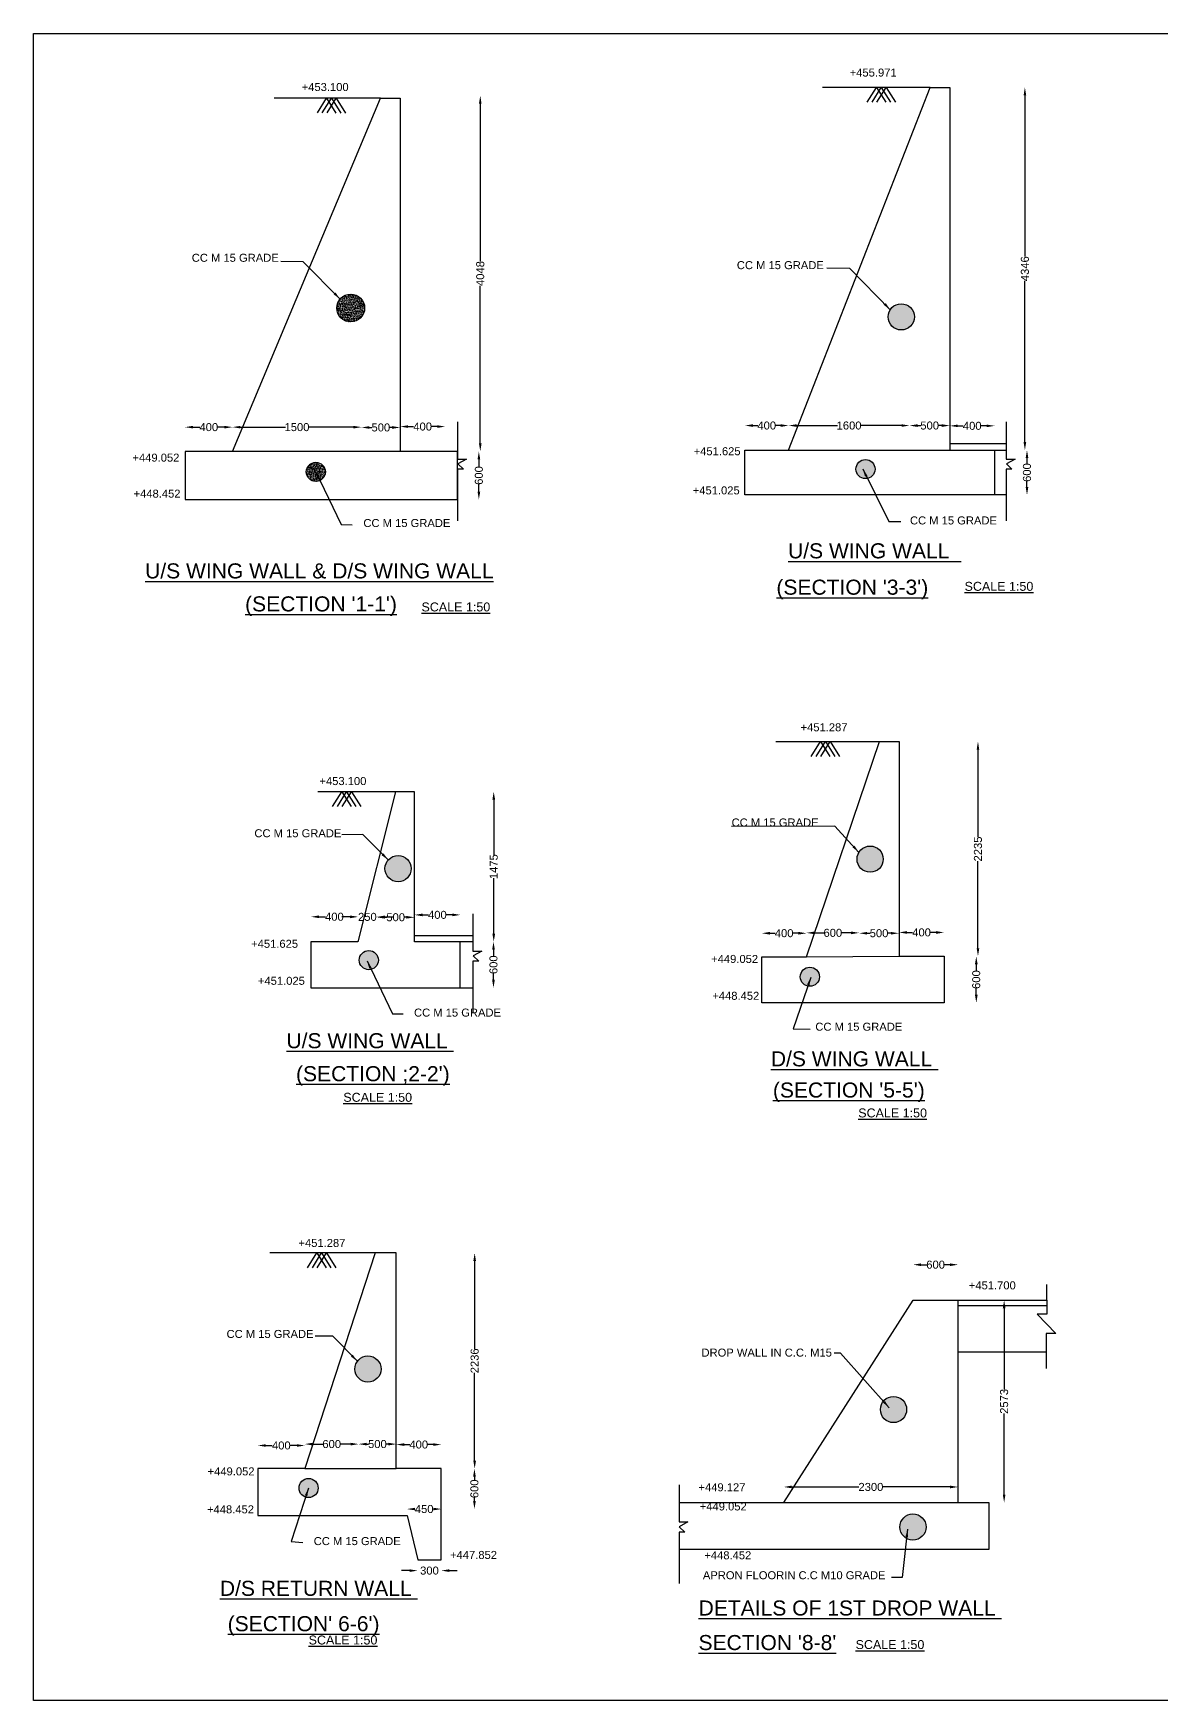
# Model space of a CAD drawing. Header units: millimetres. Extents: x 2127472 to 2247473, y 45588589 to 45692451.
# Drawn here: x 2127472 to 2151439, y 45591304 to 45626723 of the extents above; entities that cross this region are included whole.
import ezdxf

# ---------------------------------------------------------------- set-up
doc = ezdxf.new("R2010")
doc.units = ezdxf.units.MM
doc.header["$MEASUREMENT"] = 0
doc.header["$PDMODE"] = 32
doc.header["$PDSIZE"] = 300
for name, color, linetype in [('DIMENSIONS', 7, 'Continuous'), ('DRAWING', 2, 'Continuous'), ('TEXT', 7, 'Continuous')]:
    doc.layers.add(name, color=color, linetype=linetype)
doc.styles.get("Standard").update_dxf_attribs({"font": 'arial.ttf', "height": 170})
doc.dimstyles.get("Standard").update_dxf_attribs({"dimtxt": 170, "dimasz": 170, "dimexe": 0.18, "dimexo": 0.0625, "dimgap": 0.09, "dimtad": 0, "dimdec": 0, "dimzin": 0, "dimdsep": 46, "dimtxsty": 'Standard', "dimcen": 0.09, "dimse1": 1, "dimse2": 1, "dimadec": 0, "dimazin": 0, "dimtfac": 1, "dimtdec": 0, "dimtofl": 0, "dimtmove": 0, "dimatfit": 3, "dimfxl": 1, "dimtolj": 1, "dimtzin": 0, "dimarcsym": 0})
pattern_1 = [(50, (0, 0), (35.86300913, -3.13760675), [3.75, -41.25]), (355, (0, 0), (-6.93756668, 37.609606685), [3, -33]), (100.4514, (2.99, -0.26), (28.925469086, 34.471977103), [3.1870095, -35.0571056]), (46.1842, (0, 10), (53.36205243, -8.275950716), [5.625, -61.875]), (96.6356, (4.447, 9.31), (46.73313528, 48.705893545), [4.7805144, -52.58565]), (351.1842, (0, 10), (46.73309726, 48.705930046), [4.5, -49.5]), (21, (5, 7.5), (29.845352606, -20.130944533), [3.75, -41.25]), (326, (5, 7.5), (12.165766596, 36.257502252), [3, -33]), (71.4514, (7.487, 5.822), (42.01113143, 16.126524835), [3.1870095, -35.0571056]), (37.5, (0, 0), (0.607992766, 16.6446926916), [0, -32.6, 0, -33.5, 0, -33.125]), (7.5, (0, 0), (13.153476872, 19.720585594), [0, -19.1, 0, -31.85, 0, -12.625]), (327.5, (-11.15, 0), (26.6911218086, -1.1277435867), [0, -12.5, 0, -39, 0, -51.75]), (317.5, (-16.15, 0), (29.159308467, 5.005249117), [0, -16.25, 0, -25.9, 0, -36.75])]

# ---------------------------------------------------------------- blocks, each defined once
blk = doc.blocks.new('*D54')
at = {"layer": 'Defpoints', "color": 0, "transparency": 16777216}
for p in [(2130695, 45618357), (2130695, 45617842), (2131702, 45617842)]:
    blk.add_point(p, dxfattribs=at)
at = {"layer": 'DIMENSIONS', "color": 0, "lineweight": -2, "transparency": 16777216}
for p, q in [((2130865, 45618357), (2131008, 45618357)), ((2131532, 45618357), (2131390, 45618357))]:
    blk.add_line(p, q, dxfattribs=at)
at = {"layer": 'DIMENSIONS', "color": 0, "transparency": 16777216}
for points in [[(2130865, 45618385), (2130865, 45618329), (2130695, 45618357)], [(2131532, 45618385), (2131532, 45618329), (2131702, 45618357)]]:
    blk.add_solid(points, dxfattribs=at)
at = {"layer": 'DIMENSIONS', "color": 0, "transparency": 16777216, "insert": (2131199, 45618357), "char_height": 170, "attachment_point": 5}
blk.add_mtext('\\A1;400', dxfattribs=at)
blk = doc.blocks.new('*D55')
at = {"layer": 'Defpoints', "color": 0, "transparency": 16777216}
for p in [(2134442, 45618357), (2131702, 45617842), (2134442, 45617842)]:
    blk.add_point(p, dxfattribs=at)
at = {"layer": 'DIMENSIONS', "color": 0, "lineweight": -2, "transparency": 16777216}
for p, q in [((2131872, 45618357), (2132827, 45618357)), ((2134272, 45618357), (2133318, 45618357))]:
    blk.add_line(p, q, dxfattribs=at)
at = {"layer": 'DIMENSIONS', "color": 0, "transparency": 16777216}
for points in [[(2131872, 45618385), (2131872, 45618329), (2131702, 45618357)], [(2134272, 45618385), (2134272, 45618329), (2134442, 45618357)]]:
    blk.add_solid(points, dxfattribs=at)
at = {"layer": 'DIMENSIONS', "color": 0, "transparency": 16777216, "insert": (2133072, 45618357), "char_height": 170, "attachment_point": 5}
blk.add_mtext('\\A1;1500', dxfattribs=at)
blk = doc.blocks.new('*D56')
at = {"layer": 'Defpoints', "color": 0, "transparency": 16777216}
for p in [(2135263, 45618350), (2134442, 45617842), (2135263, 45617842)]:
    blk.add_point(p, dxfattribs=at)
at = {"layer": 'DIMENSIONS', "color": 0, "lineweight": -2, "transparency": 16777216}
for p, q in [((2134612, 45618350), (2134665, 45618350)), ((2135093, 45618350), (2135040, 45618350))]:
    blk.add_line(p, q, dxfattribs=at)
at = {"layer": 'DIMENSIONS', "color": 0, "transparency": 16777216}
for points in [[(2134612, 45618379), (2134612, 45618322), (2134442, 45618350)], [(2135093, 45618379), (2135093, 45618322), (2135263, 45618350)]]:
    blk.add_solid(points, dxfattribs=at)
at = {"layer": 'DIMENSIONS', "color": 0, "transparency": 16777216, "insert": (2134853, 45618350), "char_height": 170, "attachment_point": 5}
blk.add_mtext('\\A1;500', dxfattribs=at)
blk = doc.blocks.new('*D57')
at = {"layer": 'Defpoints', "color": 0, "transparency": 16777216}
for p in [(2136220, 45618369), (2135263, 45617842), (2136220, 45617842)]:
    blk.add_point(p, dxfattribs=at)
at = {"layer": 'DIMENSIONS', "color": 0, "lineweight": -2, "transparency": 16777216}
for p, q in [((2135433, 45618369), (2135550, 45618369)), ((2136050, 45618369), (2135932, 45618369))]:
    blk.add_line(p, q, dxfattribs=at)
at = {"layer": 'DIMENSIONS', "color": 0, "transparency": 16777216}
for points in [[(2135433, 45618398), (2135433, 45618341), (2135263, 45618369)], [(2136050, 45618398), (2136050, 45618341), (2136220, 45618369)]]:
    blk.add_solid(points, dxfattribs=at)
at = {"layer": 'DIMENSIONS', "color": 0, "transparency": 16777216, "insert": (2135741, 45618369), "char_height": 170, "attachment_point": 5}
blk.add_mtext('\\A1;400', dxfattribs=at)
blk = doc.blocks.new('*D58')
at = {"layer": 'Defpoints', "color": 0, "transparency": 16777216}
for p in [(2136484, 45617842), (2136484, 45616818), (2136935, 45616818)]:
    blk.add_point(p, dxfattribs=at)
at = {"layer": 'DIMENSIONS', "color": 0, "lineweight": -2, "transparency": 16777216}
for p, q in [((2136935, 45617672), (2136935, 45617518)), ((2136935, 45616988), (2136935, 45617142))]:
    blk.add_line(p, q, dxfattribs=at)
at = {"layer": 'DIMENSIONS', "color": 0, "transparency": 16777216}
for points in [[(2136907, 45617672), (2136964, 45617672), (2136935, 45617842)], [(2136907, 45616988), (2136964, 45616988), (2136935, 45616818)]]:
    blk.add_solid(points, dxfattribs=at)
at = {"layer": 'DIMENSIONS', "color": 0, "transparency": 16777216, "insert": (2136935, 45617330), "char_height": 170, "attachment_point": 5, "rotation": 90}
blk.add_mtext('\\A1;600', dxfattribs=at)
blk = doc.blocks.new('*D59')
at = {"layer": 'Defpoints', "color": 0, "transparency": 16777216}
for p in [(2136425, 45625398), (2136965, 45625398), (2136484, 45617842)]:
    blk.add_point(p, dxfattribs=at)
at = {"layer": 'DIMENSIONS', "color": 0, "lineweight": -2, "transparency": 16777216}
for p, q in [((2136965, 45625228), (2136965, 45621877)), ((2136965, 45618012), (2136965, 45621362))]:
    blk.add_line(p, q, dxfattribs=at)
at = {"layer": 'DIMENSIONS', "color": 0, "transparency": 16777216}
for points in [[(2136937, 45625228), (2136993, 45625228), (2136965, 45625398)], [(2136937, 45618012), (2136993, 45618012), (2136965, 45617842)]]:
    blk.add_solid(points, dxfattribs=at)
at = {"layer": 'DIMENSIONS', "color": 0, "transparency": 16777216, "insert": (2136965, 45621620), "char_height": 170, "attachment_point": 5, "rotation": 90}
blk.add_mtext('\\A1;4048', dxfattribs=at)
blk = doc.blocks.new('*D60')
at = {"layer": 'Defpoints', "color": 0, "transparency": 16777216}
for p in [(2142585, 45618391), (2142585, 45617870), (2143516, 45617870)]:
    blk.add_point(p, dxfattribs=at)
at = {"layer": 'DIMENSIONS', "color": 0, "lineweight": -2, "transparency": 16777216}
for p, q in [((2142755, 45618391), (2142859, 45618391)), ((2143346, 45618391), (2143241, 45618391))]:
    blk.add_line(p, q, dxfattribs=at)
at = {"layer": 'DIMENSIONS', "color": 0, "transparency": 16777216}
for points in [[(2142755, 45618419), (2142755, 45618363), (2142585, 45618391)], [(2143346, 45618419), (2143346, 45618363), (2143516, 45618391)]]:
    blk.add_solid(points, dxfattribs=at)
at = {"layer": 'DIMENSIONS', "color": 0, "transparency": 16777216, "insert": (2143050, 45618391), "char_height": 170, "attachment_point": 5}
blk.add_mtext('\\A1;400', dxfattribs=at)
blk = doc.blocks.new('*D61')
at = {"layer": 'Defpoints', "color": 0, "transparency": 16777216}
for p in [(2146083, 45618391), (2143516, 45617870), (2146083, 45617870)]:
    blk.add_point(p, dxfattribs=at)
at = {"layer": 'DIMENSIONS', "color": 0, "lineweight": -2, "transparency": 16777216}
for p, q in [((2143686, 45618391), (2144554, 45618391)), ((2145913, 45618391), (2145045, 45618391))]:
    blk.add_line(p, q, dxfattribs=at)
at = {"layer": 'DIMENSIONS', "color": 0, "transparency": 16777216}
for points in [[(2143686, 45618419), (2143686, 45618363), (2143516, 45618391)], [(2145913, 45618419), (2145913, 45618363), (2146083, 45618391)]]:
    blk.add_solid(points, dxfattribs=at)
at = {"layer": 'DIMENSIONS', "color": 0, "transparency": 16777216, "insert": (2144799, 45618391), "char_height": 170, "attachment_point": 5}
blk.add_mtext('\\A1;1600', dxfattribs=at)
blk = doc.blocks.new('*D62')
at = {"layer": 'Defpoints', "color": 0, "transparency": 16777216}
for p in [(2146939, 45618391), (2146083, 45617870), (2146939, 45617870)]:
    blk.add_point(p, dxfattribs=at)
at = {"layer": 'DIMENSIONS', "color": 0, "lineweight": -2, "transparency": 16777216}
for p, q in [((2146253, 45618391), (2146323, 45618391)), ((2146769, 45618391), (2146699, 45618391))]:
    blk.add_line(p, q, dxfattribs=at)
at = {"layer": 'DIMENSIONS', "color": 0, "transparency": 16777216}
for points in [[(2146253, 45618419), (2146253, 45618362), (2146083, 45618391)], [(2146769, 45618419), (2146769, 45618362), (2146939, 45618391)]]:
    blk.add_solid(points, dxfattribs=at)
at = {"layer": 'DIMENSIONS', "color": 0, "transparency": 16777216, "insert": (2146511, 45618391), "char_height": 170, "attachment_point": 5}
blk.add_mtext('\\A1;500', dxfattribs=at)
blk = doc.blocks.new('*D63')
at = {"layer": 'Defpoints', "color": 0, "transparency": 16777216}
for p in [(2147890, 45618385), (2146939, 45617870), (2147890, 45617870)]:
    blk.add_point(p, dxfattribs=at)
at = {"layer": 'DIMENSIONS', "color": 0, "lineweight": -2, "transparency": 16777216}
for p, q in [((2147109, 45618385), (2147224, 45618385)), ((2147720, 45618385), (2147606, 45618385))]:
    blk.add_line(p, q, dxfattribs=at)
at = {"layer": 'DIMENSIONS', "color": 0, "transparency": 16777216}
for points in [[(2147109, 45618413), (2147109, 45618357), (2146939, 45618385)], [(2147720, 45618413), (2147720, 45618357), (2147890, 45618385)]]:
    blk.add_solid(points, dxfattribs=at)
at = {"layer": 'DIMENSIONS', "color": 0, "transparency": 16777216, "insert": (2147415, 45618385), "char_height": 170, "attachment_point": 5}
blk.add_mtext('\\A1;400', dxfattribs=at)
blk = doc.blocks.new('*D64')
at = {"layer": 'Defpoints', "color": 0, "transparency": 16777216}
for p in [(2148137, 45617870), (2148137, 45616917), (2148578, 45616917)]:
    blk.add_point(p, dxfattribs=at)
at = {"layer": 'DIMENSIONS', "color": 0, "lineweight": -2, "transparency": 16777216}
for p, q in [((2148578, 45617700), (2148578, 45617581)), ((2148578, 45617087), (2148578, 45617205))]:
    blk.add_line(p, q, dxfattribs=at)
at = {"layer": 'DIMENSIONS', "color": 0, "transparency": 16777216}
for points in [[(2148550, 45617700), (2148607, 45617700), (2148578, 45617870)], [(2148550, 45617087), (2148607, 45617087), (2148578, 45616917)]]:
    blk.add_solid(points, dxfattribs=at)
at = {"layer": 'DIMENSIONS', "color": 0, "transparency": 16777216, "insert": (2148578, 45617393), "char_height": 170, "attachment_point": 5, "rotation": 90}
blk.add_mtext('\\A1;600', dxfattribs=at)
blk = doc.blocks.new('*D65')
at = {"layer": 'Defpoints', "color": 0, "transparency": 16777216}
for p in [(2146939, 45625576), (2148534, 45625576), (2146939, 45617870)]:
    blk.add_point(p, dxfattribs=at)
at = {"layer": 'DIMENSIONS', "color": 0, "lineweight": -2, "transparency": 16777216}
for p, q in [((2148534, 45625406), (2148534, 45621980)), ((2148534, 45618040), (2148534, 45621465))]:
    blk.add_line(p, q, dxfattribs=at)
at = {"layer": 'DIMENSIONS', "color": 0, "transparency": 16777216}
for points in [[(2148506, 45625406), (2148562, 45625406), (2148534, 45625576)], [(2148506, 45618040), (2148562, 45618040), (2148534, 45617870)]]:
    blk.add_solid(points, dxfattribs=at)
at = {"layer": 'DIMENSIONS', "color": 0, "transparency": 16777216, "insert": (2148534, 45621723), "char_height": 170, "attachment_point": 5, "rotation": 90}
blk.add_mtext('\\A1;4346', dxfattribs=at)
blk = doc.blocks.new('*D77')
at = {"layer": 'Defpoints', "color": 0, "transparency": 16777216}
for p in [(2146817, 45607116), (2146817, 45606128), (2147501, 45606128)]:
    blk.add_point(p, dxfattribs=at)
at = {"layer": 'DIMENSIONS', "color": 0, "lineweight": -2, "transparency": 16777216}
for p, q in [((2147501, 45606946), (2147501, 45606810)), ((2147501, 45606298), (2147501, 45606434))]:
    blk.add_line(p, q, dxfattribs=at)
at = {"layer": 'DIMENSIONS', "color": 0, "transparency": 16777216}
for points in [[(2147473, 45606946), (2147530, 45606946), (2147501, 45607116)], [(2147473, 45606298), (2147530, 45606298), (2147501, 45606128)]]:
    blk.add_solid(points, dxfattribs=at)
at = {"layer": 'DIMENSIONS', "color": 0, "transparency": 16777216, "insert": (2147501, 45606622), "char_height": 170, "attachment_point": 5, "rotation": 90}
blk.add_mtext('\\A1;600', dxfattribs=at)
blk = doc.blocks.new('*D78')
at = {"layer": 'Defpoints', "color": 0, "transparency": 16777216}
for p in [(2146817, 45607623), (2145860, 45607116), (2146817, 45607116)]:
    blk.add_point(p, dxfattribs=at)
at = {"layer": 'DIMENSIONS', "color": 0, "lineweight": -2, "transparency": 16777216}
for p, q in [((2146030, 45607623), (2146148, 45607623)), ((2146647, 45607623), (2146530, 45607623))]:
    blk.add_line(p, q, dxfattribs=at)
at = {"layer": 'DIMENSIONS', "color": 0, "transparency": 16777216}
for points in [[(2146030, 45607651), (2146030, 45607594), (2145860, 45607623)], [(2146647, 45607651), (2146647, 45607594), (2146817, 45607623)]]:
    blk.add_solid(points, dxfattribs=at)
at = {"layer": 'DIMENSIONS', "color": 0, "transparency": 16777216, "insert": (2146339, 45607623), "char_height": 170, "attachment_point": 5}
blk.add_mtext('\\A1;400', dxfattribs=at)
blk = doc.blocks.new('*D79')
at = {"layer": 'Defpoints', "color": 0, "transparency": 16777216}
for p in [(2145013, 45607606), (2145013, 45607111), (2145860, 45607116)]:
    blk.add_point(p, dxfattribs=at)
at = {"layer": 'DIMENSIONS', "color": 0, "lineweight": -2, "transparency": 16777216}
for p, q in [((2145183, 45607606), (2145249, 45607606)), ((2145690, 45607606), (2145624, 45607606))]:
    blk.add_line(p, q, dxfattribs=at)
at = {"layer": 'DIMENSIONS', "color": 0, "transparency": 16777216}
for points in [[(2145183, 45607634), (2145183, 45607578), (2145013, 45607606)], [(2145690, 45607634), (2145690, 45607578), (2145860, 45607606)]]:
    blk.add_solid(points, dxfattribs=at)
at = {"layer": 'DIMENSIONS', "color": 0, "transparency": 16777216, "insert": (2145436, 45607606), "char_height": 170, "attachment_point": 5}
blk.add_mtext('\\A1;500', dxfattribs=at)
blk = doc.blocks.new('*D80')
at = {"layer": 'Defpoints', "color": 0, "transparency": 16777216}
for p in [(2143894, 45607614), (2143894, 45607104), (2145013, 45607111)]:
    blk.add_point(p, dxfattribs=at)
at = {"layer": 'DIMENSIONS', "color": 0, "lineweight": -2, "transparency": 16777216}
for p, q in [((2144064, 45607614), (2144266, 45607614)), ((2144843, 45607614), (2144642, 45607614))]:
    blk.add_line(p, q, dxfattribs=at)
at = {"layer": 'DIMENSIONS', "color": 0, "transparency": 16777216}
for points in [[(2144064, 45607643), (2144064, 45607586), (2143894, 45607614)], [(2144843, 45607643), (2144843, 45607586), (2145013, 45607614)]]:
    blk.add_solid(points, dxfattribs=at)
at = {"layer": 'DIMENSIONS', "color": 0, "transparency": 16777216, "insert": (2144454, 45607614), "char_height": 170, "attachment_point": 5}
blk.add_mtext('\\A1;600', dxfattribs=at)
blk = doc.blocks.new('*D81')
at = {"layer": 'Defpoints', "color": 0, "transparency": 16777216}
for p in [(2142946, 45607606), (2142946, 45607104), (2143894, 45607104)]:
    blk.add_point(p, dxfattribs=at)
at = {"layer": 'DIMENSIONS', "color": 0, "lineweight": -2, "transparency": 16777216}
for p, q in [((2143116, 45607606), (2143229, 45607606)), ((2143724, 45607606), (2143611, 45607606))]:
    blk.add_line(p, q, dxfattribs=at)
at = {"layer": 'DIMENSIONS', "color": 0, "transparency": 16777216}
for points in [[(2143116, 45607634), (2143116, 45607578), (2142946, 45607606)], [(2143724, 45607634), (2143724, 45607578), (2143894, 45607606)]]:
    blk.add_solid(points, dxfattribs=at)
at = {"layer": 'DIMENSIONS', "color": 0, "transparency": 16777216, "insert": (2143420, 45607606), "char_height": 170, "attachment_point": 5}
blk.add_mtext('\\A1;400', dxfattribs=at)
blk = doc.blocks.new('*D82')
at = {"layer": 'Defpoints', "color": 0, "transparency": 16777216}
for p in [(2145860, 45611677), (2147537, 45611677), (2145860, 45607116)]:
    blk.add_point(p, dxfattribs=at)
at = {"layer": 'DIMENSIONS', "color": 0, "lineweight": -2, "transparency": 16777216}
for p, q in [((2147537, 45611507), (2147537, 45609652)), ((2147537, 45607286), (2147537, 45609140))]:
    blk.add_line(p, q, dxfattribs=at)
at = {"layer": 'DIMENSIONS', "color": 0, "transparency": 16777216}
for points in [[(2147509, 45611507), (2147565, 45611507), (2147537, 45611677)], [(2147509, 45607286), (2147565, 45607286), (2147537, 45607116)]]:
    blk.add_solid(points, dxfattribs=at)
at = {"layer": 'DIMENSIONS', "color": 0, "transparency": 16777216, "insert": (2147537, 45609396), "char_height": 170, "attachment_point": 5, "rotation": 90}
blk.add_mtext('\\A1;2235', dxfattribs=at)
blk = doc.blocks.new('*D83')
at = {"layer": 'Defpoints', "color": 0, "transparency": 16777216}
for p in [(2136810, 45607426), (2136810, 45606448), (2137246, 45606448)]:
    blk.add_point(p, dxfattribs=at)
at = {"layer": 'DIMENSIONS', "color": 0, "lineweight": -2, "transparency": 16777216}
for p, q in [((2137246, 45607256), (2137246, 45607125)), ((2137246, 45606618), (2137246, 45606749))]:
    blk.add_line(p, q, dxfattribs=at)
at = {"layer": 'DIMENSIONS', "color": 0, "transparency": 16777216}
for points in [[(2137217, 45607256), (2137274, 45607256), (2137246, 45607426)], [(2137217, 45606618), (2137274, 45606618), (2137246, 45606448)]]:
    blk.add_solid(points, dxfattribs=at)
at = {"layer": 'DIMENSIONS', "color": 0, "transparency": 16777216, "insert": (2137246, 45606937), "char_height": 170, "attachment_point": 5, "rotation": 90}
blk.add_mtext('\\A1;600', dxfattribs=at)
blk = doc.blocks.new('*D84')
at = {"layer": 'Defpoints', "color": 0, "transparency": 16777216}
for p in [(2135568, 45607996), (2135568, 45607426), (2136540, 45607426)]:
    blk.add_point(p, dxfattribs=at)
at = {"layer": 'DIMENSIONS', "color": 0, "lineweight": -2, "transparency": 16777216}
for p, q in [((2135738, 45607996), (2135863, 45607996)), ((2136370, 45607996), (2136245, 45607996))]:
    blk.add_line(p, q, dxfattribs=at)
at = {"layer": 'DIMENSIONS', "color": 0, "transparency": 16777216}
for points in [[(2135738, 45608024), (2135738, 45607967), (2135568, 45607996)], [(2136370, 45608024), (2136370, 45607967), (2136540, 45607996)]]:
    blk.add_solid(points, dxfattribs=at)
at = {"layer": 'DIMENSIONS', "color": 0, "transparency": 16777216, "insert": (2136054, 45607996), "char_height": 170, "attachment_point": 5}
blk.add_mtext('\\A1;400', dxfattribs=at)
blk = doc.blocks.new('*D85')
at = {"layer": 'Defpoints', "color": 0, "transparency": 16777216}
for p in [(2134768, 45607945), (2134768, 45607426), (2135568, 45607426)]:
    blk.add_point(p, dxfattribs=at)
at = {"layer": 'DIMENSIONS', "color": 0, "lineweight": -2, "transparency": 16777216}
for p, q in [((2134938, 45607945), (2134981, 45607945)), ((2135398, 45607945), (2135356, 45607945))]:
    blk.add_line(p, q, dxfattribs=at)
at = {"layer": 'DIMENSIONS', "color": 0, "transparency": 16777216}
for points in [[(2134938, 45607973), (2134938, 45607917), (2134768, 45607945)], [(2135398, 45607973), (2135398, 45607917), (2135568, 45607945)]]:
    blk.add_solid(points, dxfattribs=at)
at = {"layer": 'DIMENSIONS', "color": 0, "transparency": 16777216, "insert": (2135168, 45607945), "char_height": 170, "attachment_point": 5}
blk.add_mtext('\\A1;500', dxfattribs=at)
blk = doc.blocks.new('*D86')
at = {"layer": 'Defpoints', "color": 0, "transparency": 16777216}
for p in [(2134365, 45607953), (2134365, 45607426), (2134768, 45607426)]:
    blk.add_point(p, dxfattribs=at)
at = {"layer": 'DIMENSIONS', "color": 0, "lineweight": -2, "transparency": 16777216}
for p, q in [((2134195, 45607953), (2134025, 45607953)), ((2134938, 45607953), (2135108, 45607953))]:
    blk.add_line(p, q, dxfattribs=at)
at = {"layer": 'DIMENSIONS', "color": 0, "transparency": 16777216}
for points in [[(2134195, 45607982), (2134195, 45607925), (2134365, 45607953)], [(2134938, 45607982), (2134938, 45607925), (2134768, 45607953)]]:
    blk.add_solid(points, dxfattribs=at)
at = {"layer": 'DIMENSIONS', "color": 0, "transparency": 16777216, "insert": (2134567, 45607953), "char_height": 170, "attachment_point": 5}
blk.add_mtext('\\A1;250', dxfattribs=at)
blk = doc.blocks.new('*D87')
at = {"layer": 'Defpoints', "color": 0, "transparency": 16777216}
for p in [(2133368, 45607956), (2133368, 45607426), (2134365, 45607426)]:
    blk.add_point(p, dxfattribs=at)
at = {"layer": 'DIMENSIONS', "color": 0, "lineweight": -2, "transparency": 16777216}
for p, q in [((2133538, 45607956), (2133676, 45607956)), ((2134195, 45607956), (2134058, 45607956))]:
    blk.add_line(p, q, dxfattribs=at)
at = {"layer": 'DIMENSIONS', "color": 0, "transparency": 16777216}
for points in [[(2133538, 45607984), (2133538, 45607928), (2133368, 45607956)], [(2134195, 45607984), (2134195, 45607928), (2134365, 45607956)]]:
    blk.add_solid(points, dxfattribs=at)
at = {"layer": 'DIMENSIONS', "color": 0, "transparency": 16777216, "insert": (2133867, 45607956), "char_height": 170, "attachment_point": 5}
blk.add_mtext('\\A1;400', dxfattribs=at)
blk = doc.blocks.new('*D88')
at = {"layer": 'Defpoints', "color": 0, "transparency": 16777216}
for p in [(2135568, 45610613), (2137251, 45610613), (2135568, 45607426)]:
    blk.add_point(p, dxfattribs=at)
at = {"layer": 'DIMENSIONS', "color": 0, "lineweight": -2, "transparency": 16777216}
for p, q in [((2137251, 45610443), (2137251, 45609266)), ((2137251, 45607596), (2137251, 45608773))]:
    blk.add_line(p, q, dxfattribs=at)
at = {"layer": 'DIMENSIONS', "color": 0, "transparency": 16777216}
for points in [[(2137223, 45610443), (2137280, 45610443), (2137251, 45610613)], [(2137223, 45607596), (2137280, 45607596), (2137251, 45607426)]]:
    blk.add_solid(points, dxfattribs=at)
at = {"layer": 'DIMENSIONS', "color": 0, "transparency": 16777216, "insert": (2137251, 45609020), "char_height": 170, "attachment_point": 5, "rotation": 90}
blk.add_mtext('\\A1;1475', dxfattribs=at)
blk = doc.blocks.new('*D89')
at = {"layer": 'Defpoints', "color": 0, "transparency": 16777216}
for p in [(2136136, 45595374), (2135411, 45595235), (2136136, 45595235)]:
    blk.add_point(p, dxfattribs=at)
at = {"layer": 'DIMENSIONS', "color": 0, "lineweight": -2, "transparency": 16777216}
for p, q in [((2135581, 45595374), (2135583, 45595374)), ((2135966, 45595374), (2135965, 45595374))]:
    blk.add_line(p, q, dxfattribs=at)
at = {"layer": 'DIMENSIONS', "color": 0, "transparency": 16777216}
for points in [[(2135581, 45595402), (2135581, 45595346), (2135411, 45595374)], [(2135966, 45595402), (2135966, 45595346), (2136136, 45595374)]]:
    blk.add_solid(points, dxfattribs=at)
at = {"layer": 'DIMENSIONS', "color": 0, "transparency": 16777216, "insert": (2135774, 45595374), "char_height": 170, "attachment_point": 5}
blk.add_mtext('\\A1;450', dxfattribs=at)
blk = doc.blocks.new('*D90')
at = {"layer": 'Defpoints', "color": 0, "transparency": 16777216}
for p in [(2135635, 45594298), (2136136, 45594298), (2136136, 45594066)]:
    blk.add_point(p, dxfattribs=at)
at = {"layer": 'DIMENSIONS', "color": 0, "lineweight": -2, "transparency": 16777216}
for p, q in [((2135465, 45594066), (2135295, 45594066)), ((2136306, 45594066), (2136476, 45594066))]:
    blk.add_line(p, q, dxfattribs=at)
at = {"layer": 'DIMENSIONS', "color": 0, "transparency": 16777216}
for points in [[(2135465, 45594094), (2135465, 45594038), (2135635, 45594066)], [(2136306, 45594094), (2136306, 45594038), (2136136, 45594066)]]:
    blk.add_solid(points, dxfattribs=at)
at = {"layer": 'DIMENSIONS', "color": 0, "transparency": 16777216, "insert": (2135886, 45594066), "char_height": 170, "attachment_point": 5}
blk.add_mtext('\\A1;300', dxfattribs=at)
blk = doc.blocks.new('*D91')
at = {"layer": 'Defpoints', "color": 0, "transparency": 16777216}
for p in [(2136136, 45596233), (2136136, 45595374), (2136841, 45595374)]:
    blk.add_point(p, dxfattribs=at)
at = {"layer": 'DIMENSIONS', "color": 0, "lineweight": -2, "transparency": 16777216}
for p, q in [((2136841, 45596063), (2136841, 45595992)), ((2136841, 45595544), (2136841, 45595616))]:
    blk.add_line(p, q, dxfattribs=at)
at = {"layer": 'DIMENSIONS', "color": 0, "transparency": 16777216}
for points in [[(2136813, 45596063), (2136869, 45596063), (2136841, 45596233)], [(2136813, 45595544), (2136869, 45595544), (2136841, 45595374)]]:
    blk.add_solid(points, dxfattribs=at)
at = {"layer": 'DIMENSIONS', "color": 0, "transparency": 16777216, "insert": (2136841, 45595804), "char_height": 170, "attachment_point": 5, "rotation": 90}
blk.add_mtext('\\A1;600', dxfattribs=at)
blk = doc.blocks.new('*D92')
at = {"layer": 'Defpoints', "color": 0, "transparency": 16777216}
for p in [(2132240, 45596724), (2132240, 45596233), (2133239, 45596233)]:
    blk.add_point(p, dxfattribs=at)
at = {"layer": 'DIMENSIONS', "color": 0, "lineweight": -2, "transparency": 16777216}
for p, q in [((2132410, 45596724), (2132548, 45596724)), ((2133069, 45596724), (2132930, 45596724))]:
    blk.add_line(p, q, dxfattribs=at)
at = {"layer": 'DIMENSIONS', "color": 0, "transparency": 16777216}
for points in [[(2132410, 45596752), (2132410, 45596696), (2132240, 45596724)], [(2133069, 45596752), (2133069, 45596696), (2133239, 45596724)]]:
    blk.add_solid(points, dxfattribs=at)
at = {"layer": 'DIMENSIONS', "color": 0, "transparency": 16777216, "insert": (2132739, 45596724), "char_height": 170, "attachment_point": 5}
blk.add_mtext('\\A1;400', dxfattribs=at)
blk = doc.blocks.new('*D93')
at = {"layer": 'Defpoints', "color": 0, "transparency": 16777216}
for p in [(2134380, 45596754), (2133239, 45596233), (2134380, 45596233)]:
    blk.add_point(p, dxfattribs=at)
at = {"layer": 'DIMENSIONS', "color": 0, "lineweight": -2, "transparency": 16777216}
for p, q in [((2133409, 45596754), (2133621, 45596754)), ((2134210, 45596754), (2133997, 45596754))]:
    blk.add_line(p, q, dxfattribs=at)
at = {"layer": 'DIMENSIONS', "color": 0, "transparency": 16777216}
for points in [[(2133409, 45596782), (2133409, 45596725), (2133239, 45596754)], [(2134210, 45596782), (2134210, 45596725), (2134380, 45596754)]]:
    blk.add_solid(points, dxfattribs=at)
at = {"layer": 'DIMENSIONS', "color": 0, "transparency": 16777216, "insert": (2133809, 45596754), "char_height": 170, "attachment_point": 5}
blk.add_mtext('\\A1;600', dxfattribs=at)
blk = doc.blocks.new('*D94')
at = {"layer": 'Defpoints', "color": 0, "transparency": 16777216}
for p in [(2135181, 45596754), (2134380, 45596233), (2135181, 45596233)]:
    blk.add_point(p, dxfattribs=at)
at = {"layer": 'DIMENSIONS', "color": 0, "lineweight": -2, "transparency": 16777216}
for p, q in [((2134550, 45596754), (2134592, 45596754)), ((2135011, 45596754), (2134968, 45596754))]:
    blk.add_line(p, q, dxfattribs=at)
at = {"layer": 'DIMENSIONS', "color": 0, "transparency": 16777216}
for points in [[(2134550, 45596782), (2134550, 45596725), (2134380, 45596754)], [(2135011, 45596782), (2135011, 45596725), (2135181, 45596754)]]:
    blk.add_solid(points, dxfattribs=at)
at = {"layer": 'DIMENSIONS', "color": 0, "transparency": 16777216, "insert": (2134780, 45596754), "char_height": 170, "attachment_point": 5}
blk.add_mtext('\\A1;500', dxfattribs=at)
blk = doc.blocks.new('*D95')
at = {"layer": 'Defpoints', "color": 0, "transparency": 16777216}
for p in [(2136136, 45596744), (2135180, 45596233), (2136136, 45596233)]:
    blk.add_point(p, dxfattribs=at)
at = {"layer": 'DIMENSIONS', "color": 0, "lineweight": -2, "transparency": 16777216}
for p, q in [((2135350, 45596744), (2135467, 45596744)), ((2135966, 45596744), (2135849, 45596744))]:
    blk.add_line(p, q, dxfattribs=at)
at = {"layer": 'DIMENSIONS', "color": 0, "transparency": 16777216}
for points in [[(2135350, 45596772), (2135350, 45596715), (2135180, 45596744)], [(2135966, 45596772), (2135966, 45596715), (2136136, 45596744)]]:
    blk.add_solid(points, dxfattribs=at)
at = {"layer": 'DIMENSIONS', "color": 0, "transparency": 16777216, "insert": (2135658, 45596744), "char_height": 170, "attachment_point": 5}
blk.add_mtext('\\A1;400', dxfattribs=at)
blk = doc.blocks.new('*D96')
at = {"layer": 'Defpoints', "color": 0, "transparency": 16777216}
for p in [(2135180, 45600814), (2136846, 45600814), (2135180, 45596233)]:
    blk.add_point(p, dxfattribs=at)
at = {"layer": 'DIMENSIONS', "color": 0, "lineweight": -2, "transparency": 16777216}
for p, q in [((2136846, 45600644), (2136846, 45598779)), ((2136846, 45596403), (2136846, 45598268))]:
    blk.add_line(p, q, dxfattribs=at)
at = {"layer": 'DIMENSIONS', "color": 0, "transparency": 16777216}
for points in [[(2136818, 45600644), (2136874, 45600644), (2136846, 45600814)], [(2136818, 45596403), (2136874, 45596403), (2136846, 45596233)]]:
    blk.add_solid(points, dxfattribs=at)
at = {"layer": 'DIMENSIONS', "color": 0, "transparency": 16777216, "insert": (2136846, 45598523), "char_height": 170, "attachment_point": 5, "rotation": 90}
blk.add_mtext('\\A1;2236', dxfattribs=at)
blk = doc.blocks.new('*D97')
at = {"layer": 'Defpoints', "color": 0, "transparency": 16777216}
for p in [(2147114, 45595843), (2143411, 45595513), (2147114, 45595513)]:
    blk.add_point(p, dxfattribs=at)
at = {"layer": 'DIMENSIONS', "color": 0, "lineweight": -2, "transparency": 16777216}
for p, q in [((2143581, 45595843), (2145008, 45595843)), ((2146944, 45595843), (2145518, 45595843))]:
    blk.add_line(p, q, dxfattribs=at)
at = {"layer": 'DIMENSIONS', "color": 0, "transparency": 16777216}
for points in [[(2143581, 45595872), (2143581, 45595815), (2143411, 45595843)], [(2146944, 45595872), (2146944, 45595815), (2147114, 45595843)]]:
    blk.add_solid(points, dxfattribs=at)
at = {"layer": 'DIMENSIONS', "color": 0, "transparency": 16777216, "insert": (2145263, 45595843), "char_height": 170, "attachment_point": 5}
blk.add_mtext('\\A1;2300', dxfattribs=at)
blk = doc.blocks.new('*D98')
at = {"layer": 'Defpoints', "color": 0, "transparency": 16777216}
for p in [(2146160, 45600565), (2146160, 45599809), (2147114, 45599809)]:
    blk.add_point(p, dxfattribs=at)
at = {"layer": 'DIMENSIONS', "color": 0, "lineweight": -2, "transparency": 16777216}
for p, q in [((2146330, 45600565), (2146449, 45600565)), ((2146944, 45600565), (2146825, 45600565))]:
    blk.add_line(p, q, dxfattribs=at)
at = {"layer": 'DIMENSIONS', "color": 0, "transparency": 16777216}
for points in [[(2146330, 45600593), (2146330, 45600536), (2146160, 45600565)], [(2146944, 45600593), (2146944, 45600536), (2147114, 45600565)]]:
    blk.add_solid(points, dxfattribs=at)
at = {"layer": 'DIMENSIONS', "color": 0, "transparency": 16777216, "insert": (2146637, 45600565), "char_height": 170, "attachment_point": 5}
blk.add_mtext('\\A1;600', dxfattribs=at)
blk = doc.blocks.new('*D99')
at = {"layer": 'Defpoints', "color": 0, "transparency": 16777216}
for p in [(2147114, 45599809), (2147114, 45595513), (2148093, 45595513)]:
    blk.add_point(p, dxfattribs=at)
at = {"layer": 'DIMENSIONS', "color": 0, "lineweight": -2, "transparency": 16777216}
for p, q in [((2148093, 45599639), (2148093, 45597916)), ((2148093, 45595683), (2148093, 45597406))]:
    blk.add_line(p, q, dxfattribs=at)
at = {"layer": 'DIMENSIONS', "color": 0, "transparency": 16777216}
for points in [[(2148064, 45599639), (2148121, 45599639), (2148093, 45599809)], [(2148064, 45595683), (2148121, 45595683), (2148093, 45595513)]]:
    blk.add_solid(points, dxfattribs=at)
at = {"layer": 'DIMENSIONS', "color": 0, "transparency": 16777216, "insert": (2148093, 45597661), "char_height": 170, "attachment_point": 5, "rotation": 90}
blk.add_mtext('\\A1;2573', dxfattribs=at)

msp = doc.modelspace()

# ---------------------------------------------------------------- hatches: boundary and pattern name
at = {"layer": 'DIMENSIONS'}
h = msp.add_hatch(dxfattribs=at)
h.set_pattern_fill('AR-CONC', color=0, scale=5, style=0)
h.set_pattern_definition(pattern_1)
h.paths.add_polyline_path([(2157443.1, 45621224.6, 1), (2156885.9, 45621224.6, 1)])
h.paths.add_polyline_path([(2155838.1, 45617510.1, 1), (2155431.4, 45617510.1, 1)])
h.paths.add_polyline_path([(2146186.4, 45620700.1, 1), (2145629.2, 45620700.1, 1)])
h.paths.add_polyline_path([(2144944.6, 45617466.3, 1), (2145351.3, 45617466.3, 1)])
h = msp.add_hatch(dxfattribs=at)
h.set_pattern_fill('AR-CONC', color=0, scale=5, style=0)
h.set_pattern_definition(pattern_1)
h.paths.add_polyline_path([(2133917.5, 45620888.7, 1), (2134508.9, 45620888.7, 1)])
h = msp.add_hatch(dxfattribs=at)
h.set_pattern_fill('AR-CONC', color=0, scale=5, style=0)
h.set_pattern_definition(pattern_1)
h.paths.add_polyline_path([(2133269.1, 45617407, 1), (2133675.8, 45617407, 1)])
h = msp.add_hatch(dxfattribs=at)
h.set_pattern_fill('AR-CONC', color=0, scale=5, style=0)
h.set_pattern_definition(pattern_1)
h.paths.add_polyline_path([(2134393.8, 45607035, 1), (2134800.5, 45607035, 1)])
h.paths.add_polyline_path([(2134940.8, 45608979.1, 1), (2135498, 45608979.1, 1)])
h.paths.add_polyline_path([(2144967.9, 45609180.2, 1), (2145525.1, 45609180.2, 1)])
h.paths.add_polyline_path([(2143763.4, 45606681.8, 1), (2144170.1, 45606681.8, 1)])
h = msp.add_hatch(dxfattribs=at)
h.set_pattern_fill('AR-CONC', color=0, scale=5, style=0)
h.set_pattern_definition(pattern_1)
h.paths.add_polyline_path([(2134301.1, 45598348.3, 1), (2134858.4, 45598348.3, 1)])
h.paths.add_polyline_path([(2133115.2, 45595820.5, 1), (2133521.8, 45595820.5, 1)])
h = msp.add_hatch(dxfattribs=at)
h.set_pattern_fill('AR-CONC', color=0, scale=5, style=0)
h.set_pattern_definition(pattern_1)
h.paths.add_polyline_path([(2145464.6, 45597488.2, 1), (2146021.9, 45597488.2, 1)])
h.paths.add_polyline_path([(2146435, 45594992.3, 1), (2145877.7, 45594992.3, 1)])
h.paths.add_polyline_path([(2157290.7, 45598073, 1), (2156733.5, 45598073, 1)])
h.paths.add_polyline_path([(2157039.6, 45595257.4, 1), (2157596.8, 45595257.4, 1)])

# ---------------------------------------------------------------- linework, layer by layer
at = {"layer": 'DIMENSIONS', "color": 0}
msp.add_lwpolyline([(2175942.5, 45591303.8), (2127471.8, 45591303.8), (2127471.8, 45626722.9), (2175942.5, 45626722.9)], close=True, dxfattribs=at)
at = {"layer": 'DRAWING', "color": 0}
for points in [[(2148136.8, 45616917), (2142585, 45616917), (2142585, 45617869.8), (2143515.6, 45617869.8), (2146521.1, 45625575.8), (2144237.4, 45625575.8)], [(2145183.9, 45625262.5), (2145379.2, 45625575.8), (2145577.9, 45625258.4)], [(2145287.6, 45625262.5), (2145482.9, 45625575.8), (2145681.5, 45625258.4)], [(2145389.1, 45625262.5), (2145584.4, 45625575.8), (2145783, 45625258.4)], [(2146521.1, 45625575.8), (2146939.1, 45625575.8), (2146939.1, 45617869.8), (2148136.8, 45617869.8)], [(2131702.2, 45617842.2), (2134843.8, 45625347.9), (2132589.4, 45625347.9)], [(2133505.7, 45625034.7), (2133701, 45625347.9), (2133899.6, 45625030.6)], [(2133609.3, 45625034.7), (2133804.6, 45625347.9), (2134003.3, 45625030.6)], [(2133710.8, 45625034.7), (2133906.1, 45625347.9), (2134104.7, 45625030.6)], [(2134843.8, 45625347.9), (2135262.9, 45625347.9), (2135262.9, 45617842.2)], [(2136484.4, 45618468.8), (2136484.4, 45617679), (2136671.6, 45617679), (2136487.7, 45617578.9), (2136606.5, 45617463.9), (2136484.4, 45617463.9), (2136484.4, 45616370.1)], [(2148136.8, 45618468.8), (2148136.8, 45617679), (2148324, 45617679), (2148140.1, 45617578.9), (2148258.9, 45617463.9), (2148136.8, 45617463.9), (2148136.8, 45616370.1)], [(2146939.1, 45618008.6), (2148136.8, 45618008.6)], [(2143515.6, 45617869.8), (2146939.1, 45617869.8)], [(2147890.3, 45617869.8), (2147890.3, 45616917)], [(2143246.4, 45611676.6), (2145860.1, 45611676.6), (2145860.1, 45607115.8), (2146817.3, 45607115.8), (2146817.3, 45606128.4), (2142945.7, 45606128.4), (2142945.7, 45607104.1), (2143894.5, 45607104.1), (2145445.9, 45611676.6)], [(2143996.4, 45611363.4), (2144191.8, 45611676.6), (2144390.4, 45611359.3)], [(2144100.1, 45611363.4), (2144295.4, 45611676.6), (2144494.1, 45611359.3)], [(2144201.6, 45611363.4), (2144396.9, 45611676.6), (2144595.5, 45611359.3)], [(2135163.2, 45610613.2), (2134365.5, 45607426.3), (2133368.3, 45607426.3), (2133368.3, 45606448.3), (2136810, 45606448.3)], [(2136810, 45607426.3), (2135568.4, 45607426.3), (2135568.4, 45610613.2), (2133516.8, 45610613.2)], [(2133827.1, 45610299.9), (2134022.4, 45610613.2), (2134221, 45610295.9)], [(2133930.8, 45610299.9), (2134126.1, 45610613.2), (2134324.7, 45610295.9)], [(2134032.2, 45610299.9), (2134227.5, 45610613.2), (2134426.2, 45610295.9)], [(2136810, 45608015), (2136810, 45607225.3), (2136997.2, 45607225.3), (2136813.3, 45607125.1), (2136932.1, 45607010.1), (2136810, 45607010.1), (2136810, 45605916.4)], [(2136810, 45607548.9), (2135568.4, 45607548.9)], [(2136539.6, 45606448.3), (2136539.6, 45607426.3)], [(2143894.5, 45607104.1), (2145860.1, 45607115.8)], [(2134734, 45600813.7), (2133239.1, 45596233.1), (2132239.6, 45596233.1), (2132239.6, 45595234.6), (2135411.3, 45595234.6), (2135635.4, 45594297.6)], [(2135635.4, 45594297.6), (2136135.8, 45594297.6), (2136135.8, 45596233.4), (2135180.2, 45596233.1), (2135180.2, 45600813.7), (2132496.6, 45600813.7)], [(2133296.5, 45600500.5), (2133491.8, 45600813.7), (2133690.4, 45600496.4)], [(2133400.1, 45600500.5), (2133595.4, 45600813.7), (2133794.1, 45600496.4)], [(2133501.6, 45600500.5), (2133696.9, 45600813.7), (2133895.5, 45600496.4)], [(2143411.3, 45595512.9), (2146159.6, 45599809.2), (2148999.6, 45599809.2), (2148999.6, 45600145.1)], [(2147114.5, 45595512.9), (2147114.5, 45599809.2)], [(2148999.6, 45599689.1), (2147114.5, 45599689.1)], [(2148999.6, 45599809.2), (2148999.6, 45599513.6), (2148791.7, 45599513.6), (2149187.5, 45599105.7), (2148988.7, 45599105.7), (2148988.7, 45598358.9)], [(2148988.7, 45598704.1), (2147114.5, 45598704.1)], [(2133239.1, 45596233.1), (2135180.5, 45596233.1)], [(2141187.7, 45595889.5), (2141187.7, 45595099.8), (2141374.9, 45595099.8), (2141191, 45594999.7), (2141309.8, 45594884.6), (2141187.7, 45594884.6), (2141187.7, 45593790.9)], [(2141187.7, 45595512.9), (2147768.4, 45595512.9), (2147768.4, 45594512.7), (2141187.7, 45594512.7)]]:
    msp.add_lwpolyline(points, dxfattribs=at)
msp.add_lwpolyline([(2136484.4, 45617842.2), (2130695.3, 45617842.2), (2130695.3, 45616817.7), (2136484.4, 45616817.7)], close=True, dxfattribs=at)
for centre, radius in [((2134213.2, 45620888.7), 295.7), ((2145907.8, 45620700.1), 278.6), ((2133472.4, 45617407), 203.3), ((2145148, 45617466.3), 203.3), ((2145246.5, 45609180.2), 278.6), ((2135219.4, 45608979.1), 278.6), ((2134597.2, 45607035), 203.3), ((2143966.8, 45606681.8), 203.3), ((2134579.8, 45598348.3), 278.6), ((2145743.3, 45597488.2), 278.6), ((2133318.5, 45595820.5), 203.3), ((2146156.4, 45594992.3), 278.6)]:
    msp.add_circle(centre, radius, dxfattribs=at)

# ---------------------------------------------------------------- texts
at = {"layer": 'TEXT', "color": 0}
for s, height, p in [('+455.971', 170, (2144812.4, 45625804.9)), ('+453.100', 170, (2133171.7, 45625497.5)), ('CC M 15 GRADE', 170, (2130836.9, 45621870.3)), ('CC M 15 GRADE', 170, (2142415.2, 45621713.4)), ('+449.052', 170, (2129576.7, 45617624.7)), ('+451.625', 170, (2141497.5, 45617760.6)), ('+448.452', 170, (2129601, 45616859.8)), ('+451.025', 170, (2141478.4, 45616929)), ('CC M 15 GRADE', 170, (2134482.5, 45616235.4)), ('CC M 15 GRADE', 170, (2146092.8, 45616290.5)), ('%%UU/S WING WALL  ', 320, (2143502.8, 45615570.1)), ('%%UU/S WING WALL & D/S WING WALL', 320, (2129846.1, 45615143.6)), ("%%U(SECTION '3-3')", 320, (2143255.5, 45614797.8)), ("%%U(SECTION '1-1')", 320, (2131969.6, 45614442.8)), ('%%USCALE 1:50', 190, (2147252.6, 45614880.5)), ('%%USCALE 1:50', 190, (2135716.4, 45614442.8)), ('+451.287', 170, (2143768.4, 45611896.3)), ('+453.100', 170, (2133549, 45610753.9)), ('CC M 15 GRADE', 170, (2132167.3, 45609645.2)), ('CC M 15 GRADE', 170, (2142303.8, 45609874)), ('+451.625', 170, (2132097.7, 45607297)), ('+449.052', 170, (2141869.3, 45606975.2)), ('+451.025', 170, (2132242.2, 45606511.2)), ('+448.452', 170, (2141894, 45606192.1)), ('CC M 15 GRADE', 170, (2135557.9, 45605835.5)), ('CC M 15 GRADE', 170, (2144082.3, 45605535.7)), ('%%UU/S WING WALL ', 320, (2132848.3, 45605163.1)), ('%%UD/S WING WALL ', 320, (2143137.4, 45604778.2)), ("%%U(SECTION ;2-2')", 320, (2133051.1, 45604462.6)), ('%%USCALE 1:50', 190, (2134056.1, 45604025.6)), ("%%U(SECTION '5-5')", 320, (2143181.2, 45604115.5)), ('%%USCALE 1:50', 190, (2144993.7, 45603693.8)), ('+451.287', 170, (2133103, 45600941.8)), ('+451.700', 170, (2147343, 45600041.1)), ('CC M 15 GRADE', 170, (2131576.1, 45599008.8)), ('DROP WALL IN C.C. M15', 170, (2141663.8, 45598612.5)), ('+449.052', 170, (2131173.2, 45596089.1)), ('+449.127', 170, (2141600.6, 45595751.3)), ('+448.452', 170, (2131160.9, 45595282.5)), ('+449.052', 170, (2141627.8, 45595344.7)), ('CC M 15 GRADE', 170, (2133427.6, 45594608.4)), ('+447.852', 170, (2136323.1, 45594314.6)), ('+448.452', 170, (2141724.5, 45594306.6)), ('APRON FLOORIN C.C M10 GRADE', 170, (2141693.6, 45593883)), ('%%UD/S RETURN WALL ', 320, (2131433.9, 45593529.8)), ('%%UDETAILS OF 1ST DROP WALL ', 320, (2141603.2, 45593112.1)), ("%%U(SECTION' 6-6')", 320, (2131599.5, 45592778.9)), ('%%USCALE 1:50', 190, (2133319.2, 45592497.2)), ("%%USECTION '8-8'", 320, (2141600.6, 45592378.1)), ('%%USCALE 1:50', 190, (2144937.7, 45592400.3))]:
    msp.add_text(s, height=height, dxfattribs=at).set_placement(p)

# ---------------------------------------------------------------- dimensions: what is measured, and where the dimension line sits
at = {"layer": 'DIMENSIONS', "color": 0}
for base, p1, p2, text, picture, middle in [((2136965.1, 45625397.5), (2136484.4, 45617842.2), (2136425.5, 45625397.5), '4048', '*D59', (2136965.1, 45621619.9)), ((2148533.9, 45625575.8), (2146939.1, 45617869.8), (2146939.1, 45625575.8), '4346', '*D65', (2148533.9, 45621722.8)), ((2136935.2, 45616817.7), (2136484.4, 45617842.2), (2136484.4, 45616817.7), '600', '*D58', (2136935.2, 45617329.9)), ((2148578.3, 45616917), (2148136.8, 45617869.8), (2148136.8, 45616917), '600', '*D64', (2148578.3, 45617393.4)), ((2147537, 45611676.6), (2145860.1, 45607115.8), (2145860.1, 45611676.6), '2235', '*D82', (2147537, 45609396.2)), ((2137251.4, 45610613.2), (2135568.4, 45607426.3), (2135568.4, 45610613.2), '1475', '*D88', (2137251.4, 45609019.8)), ((2137245.6, 45606448.3), (2136810, 45607426.3), (2136810, 45606448.3), '600', '*D83', (2137245.6, 45606937.3)), ((2147501.3, 45606128.4), (2146817.3, 45607115.8), (2146817.3, 45606128.4), '600', '*D77', (2147501.3, 45606622.1)), ((2136846.1, 45600813.7), (2135180.2, 45596233.1), (2135180.2, 45600813.7), '2236', '*D96', (2136846.1, 45598523.4)), ((2148092.6, 45595512.9), (2147114.5, 45599809.2), (2147114.5, 45595512.9), '2573', '*D99', (2148092.6, 45597661)), ((2136841.1, 45595374.1), (2136135.8, 45596233.4), (2136135.8, 45595374.1), '600', '*D91', (2136841.1, 45595803.8))]:
    dim = msp.add_linear_dim(base=base, p1=p1, p2=p2, angle=90, text=text, dimstyle='Standard', dxfattribs=at)
    dim.commit()
    dim.dimension.update_dxf_attribs({"geometry": picture, "text_midpoint": middle})
for base, p1, p2, text, picture, middle in [((2130695.3, 45618357), (2131702.2, 45617842.2), (2130695.3, 45617842.2), '400', '*D54', (2131198.7, 45618357)), ((2134442.3, 45618357), (2131702.2, 45617842.2), (2134442.3, 45617842.2), '1500', '*D55', (2133072.3, 45618357)), ((2135262.9, 45618350.5), (2134442.3, 45617842.2), (2135262.9, 45617842.2), '500', '*D56', (2134852.6, 45618350.5)), ((2136220, 45618369.5), (2135262.9, 45617842.2), (2136220, 45617842.2), '400', '*D57', (2135741.5, 45618369.5)), ((2142585, 45618391), (2143515.6, 45617869.8), (2142585, 45617869.8), '400', '*D60', (2143050.3, 45618391)), ((2146083, 45618391), (2143515.6, 45617869.8), (2146083, 45617869.8), '1600', '*D61', (2144799.3, 45618391)), ((2146939.1, 45618390.7), (2146083, 45617869.8), (2146939.1, 45617869.8), '500', '*D62', (2146511, 45618390.7)), ((2147890.3, 45618385.2), (2146939.1, 45617869.8), (2147890.3, 45617869.8), '400', '*D63', (2147414.7, 45618385.2)), ((2133368.3, 45607956.1), (2134365.5, 45607426.3), (2133368.3, 45607426.3), '400', '*D87', (2133866.9, 45607956.1)), ((2134365.5, 45607953.3), (2134767.8, 45607426.3), (2134365.5, 45607426.3), '250', '*D86', (2134566.7, 45607953.3)), ((2134767.8, 45607944.9), (2135568.4, 45607426.3), (2134767.8, 45607426.3), '500', '*D85', (2135168.1, 45607944.9)), ((2135568.4, 45607995.6), (2136539.6, 45607426.3), (2135568.4, 45607426.3), '400', '*D84', (2136054, 45607995.6)), ((2142945.7, 45607606), (2143894.5, 45607104.1), (2142945.7, 45607104.1), '400', '*D81', (2143420.1, 45607606)), ((2143894.5, 45607614.3), (2145012.8, 45607110.7), (2143894.5, 45607104.1), '600', '*D80', (2144453.6, 45607614.3)), ((2145012.8, 45607606), (2145860.1, 45607115.8), (2145012.8, 45607110.7), '500', '*D79', (2145436.5, 45607606)), ((2146817.3, 45607622.5), (2145860.1, 45607115.8), (2146817.3, 45607115.8), '400', '*D78', (2146338.7, 45607622.5)), ((2146159.6, 45600564.6), (2147114.5, 45599809.2), (2146159.6, 45599809.2), '600', '*D98', (2146637, 45600564.6)), ((2132239.6, 45596724), (2133239.1, 45596233.1), (2132239.6, 45596233.1), '400', '*D92', (2132739.3, 45596724)), ((2134379.7, 45596753.7), (2133239.1, 45596233.1), (2134379.7, 45596233.1), '600', '*D93', (2133809.4, 45596753.7)), ((2135180.5, 45596753.7), (2134379.7, 45596233.1), (2135180.5, 45596233.1), '500', '*D94', (2134780.1, 45596753.7)), ((2136135.8, 45596743.8), (2135180.2, 45596233.1), (2136135.8, 45596233.4), '400', '*D95', (2135658, 45596743.8)), ((2147114.5, 45595843.3), (2143411.3, 45595512.9), (2147114.5, 45595512.9), '2300', '*D97', (2145262.9, 45595843.3)), ((2136135.8, 45595374.1), (2135411.3, 45595234.6), (2136135.8, 45595234.6), '450', '*D89', (2135773.6, 45595374.1)), ((2136135.8, 45594066.1), (2135635.4, 45594297.6), (2136135.8, 45594297.6), '300', '*D90', (2135885.6, 45594066.1))]:
    dim = msp.add_linear_dim(base=base, p1=p1, p2=p2, text=text, dimstyle='Standard', dxfattribs=at)
    dim.commit()
    dim.dimension.update_dxf_attribs({"geometry": picture, "text_midpoint": middle})

# ---------------------------------------------------------------- leaders
for points in [[(2133987.1, 45621079.3), (2133204.1, 45621872.1), (2132729.8, 45621873.5)], [(2145674.4, 45620852.2), (2144817.5, 45621728.8), (2144329.9, 45621736.2)], [(2133472.4, 45617407), (2134009.9, 45616286.2), (2134246.6, 45616279.6)], [(2145088, 45617471.2), (2145641.4, 45616355.7), (2145898, 45616350.6)], [(2145008.3, 45609324.8), (2144493.9, 45609877.5), (2142303.8, 45609874)], [(2135010, 45609163), (2134468.7, 45609702.9), (2134024.2, 45609700.1)], [(2134559.1, 45607018.9), (2135100.1, 45605891.3), (2135329, 45605891.3)], [(2143986.8, 45606668.4), (2143611.8, 45605577.3), (2143971.1, 45605566.2)], [(2134354.6, 45598512.3), (2133835.5, 45599044.9), (2133458.1, 45599049)], [(2145652.9, 45597526.9), (2144615.5, 45598682.3), (2144482.5, 45598682.4)], [(2133318.5, 45595820.5), (2132947, 45594682.4), (2133193.5, 45594661.9)], [(2146041.3, 45594945.5), (2145929.3, 45593919.9), (2145699.5, 45593919.1)]]:
    msp.add_leader(points, dimstyle='Standard', override={"dimgap": 0.09, "dimtad": 0}, dxfattribs=at)

doc.saveas('drawing.dxf')
